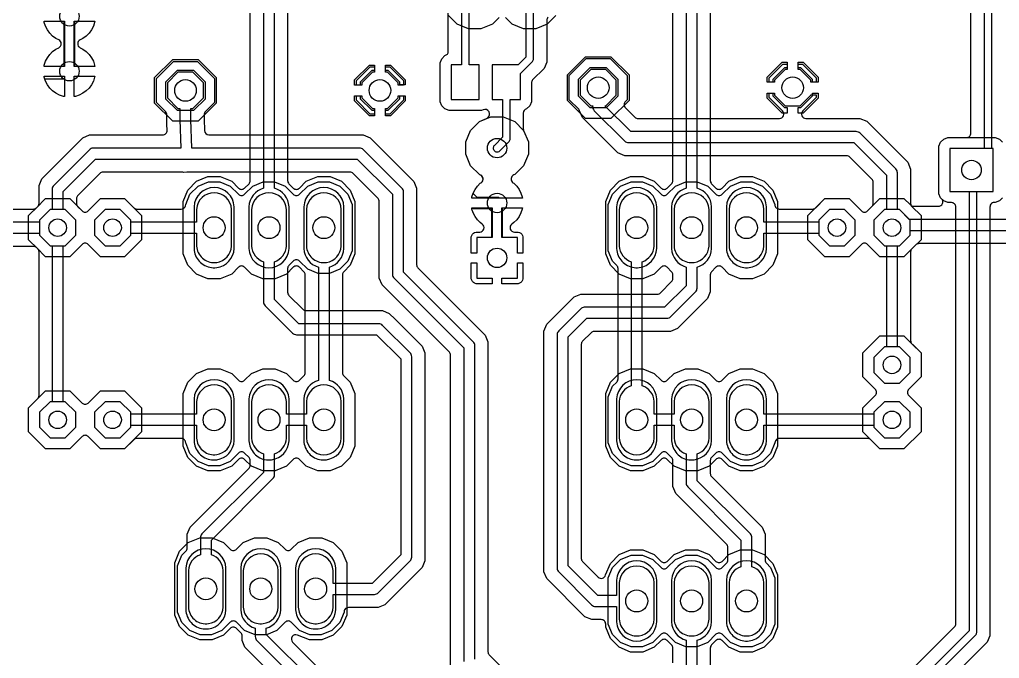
# Model space of a CAD drawing. Header units: millimetres. Extents: x 1 to 152, y 50 to 212.
# Drawn here: x 54.12 to 99.46, y 87.64 to 117.2 of the extents above; entities that cross this region are included whole.
import ezdxf

# ---------------------------------------------------------------- set-up
doc = ezdxf.new("R2010")
doc.units = ezdxf.units.MM

msp = doc.modelspace()

# ---------------------------------------------------------------- linework, layer by layer
at = {"layer": '16_copper'}
for points in [[(78.571, 117.304, 0.198912), (78.511, 117.16), (78.511, 115.225), (78.392, 114.936), (77.86, 114.404, 0.198912), (77.8, 114.26), (77.8, 113.399), (77.723, 113.212), (77.58, 113.069, 0.339749), (77.429, 112.871), (77.429, 112.144, 0.098493), (77.445, 112.066), (77.663, 111.54), (77.663, 110.964), (77.442, 110.432), (77.035, 110.025, 0.575508), (76.911, 109.691), (76.92, 109.68, 0.105065), (76.993, 109.623), (77.126, 109.49), (77.236, 109.338), (77.321, 109.17), (77.379, 108.992), (77.388, 108.937), (76.237, 108.937, 0.052938), (76.193, 108.937), (75.042, 108.937), (75.051, 108.992), (75.109, 109.17), (75.194, 109.338), (75.304, 109.49), (75.437, 109.623, 0.620023), (75.468, 109.992), (75.45, 110.001, 0.066668), (75.395, 110.025), (74.988, 110.432), (74.767, 110.964), (74.767, 111.54), (74.988, 112.072), (75.395, 112.479), (75.729, 112.618, 0.07946), (75.784, 112.651), (75.786, 112.654, 0.886512), (75.574, 113.025), (75.493, 112.992), (73.991, 112.992), (73.804, 113.069), (73.661, 113.212), (73.584, 113.399), (73.584, 115.201), (73.661, 115.388), (73.804, 115.531, 0.339753), (73.955, 115.729), (73.955, 117.807, 0.098493)], [(74.564, 117.8), (74.564, 115.1), (74.092, 115.1), (74.092, 113.5), (75.392, 113.5), (75.392, 115.1), (74.92, 115.1), (74.92, 117.554, 0.499991)], [(77.546, 117.53), (77.546, 115.456), (77.191, 115.1), (75.992, 115.1), (75.992, 113.5), (76.464, 113.5), (76.464, 111.753), (76.089, 111.378), (76.068, 111.352), (76.052, 111.323), (76.042, 111.291), (76.037, 111.258), (76.039, 111.225), (76.047, 111.193), (76.061, 111.163), (76.081, 111.135), (76.105, 111.112), (76.133, 111.094), (76.164, 111.082), (76.196, 111.075), (76.23, 111.075), (76.262, 111.081, 0.129669), (76.341, 111.126), (76.768, 111.553, 0.198912), (76.82, 111.679), (76.82, 113.5), (77.292, 113.5), (77.292, 114.699), (77.85, 115.256, 0.198912), (77.902, 115.382), (77.902, 117.53, 0.336925)], [(74.066, 87.331), (74.066, 101.666, 0.198912), (74.007, 101.81), (70.896, 104.921), (70.764, 105.238), (70.764, 108.778, 0.198912), (70.705, 108.922), (69.552, 110.075, 0.198912), (69.408, 110.134), (61.868, 110.134, 0.008706), (61.86, 110.134), (61.701, 110.129, 0.056253), (61.656, 110.134), (57.973, 110.134, 0.198912), (57.829, 110.075), (56.803, 109.049, 0.198912), (56.744, 108.905), (56.744, 108.693, 0.198912), (56.803, 108.55), (57.006, 108.346, 0.414214), (57.294, 108.346), (57.862, 108.915), (58.978, 108.915), (59.401, 108.492, 0.198912), (59.544, 108.433), (61.6, 108.433, 0.246975), (61.767, 108.521), (61.776, 108.535, 0.122621), (61.803, 108.639), (62.003, 109.122), (62.374, 109.493), (62.857, 109.693), (63.381, 109.693), (63.864, 109.493), (64.245, 109.112, 0.414214), (64.533, 109.112), (64.914, 109.493), (65.397, 109.693), (65.921, 109.693), (66.404, 109.493), (66.785, 109.112, 0.414214), (67.073, 109.112), (67.454, 109.493), (67.937, 109.693), (68.461, 109.693), (68.944, 109.493), (69.315, 109.122), (69.515, 108.639), (69.515, 106.499), (69.315, 106.016), (68.944, 105.645), (68.461, 105.445), (67.937, 105.445), (67.454, 105.645), (67.073, 106.026, 0.414214), (66.785, 106.026), (66.582, 105.823, 0.198912), (66.523, 105.679), (66.523, 104.582, 0.198912), (66.582, 104.438), (67.227, 103.793, 0.198912), (67.371, 103.734), (70.911, 103.734), (71.228, 103.602), (71.5, 103.331), (71.5, 103.331), (72.47, 102.361), (72.741, 102.089), (72.873, 101.772), (72.873, 92.157), (72.741, 91.84), (71.025, 90.124), (70.708, 89.992), (69.337, 89.992, 0.246975), (69.17, 89.904), (69.161, 89.89, 0.122621), (69.134, 89.786), (68.934, 89.302), (68.563, 88.932), (68.08, 88.732), (67.556, 88.732), (67.073, 88.932), (66.692, 89.313, 0.414214), (66.404, 89.313), (66.023, 88.932), (65.54, 88.732), (65.016, 88.732), (64.533, 88.932), (64.152, 89.313, 0.414214), (63.864, 89.313), (63.483, 88.932), (63, 88.732), (62.476, 88.732), (61.993, 88.932), (61.622, 89.302), (61.422, 89.786), (61.422, 91.926), (61.622, 92.409), (61.815, 92.602, 0.198912), (61.874, 92.745), (61.874, 93.39), (62.006, 93.707), (64.736, 96.437, 0.198912), (64.795, 96.581), (64.795, 96.789, 0.198912), (64.736, 96.933), (64.533, 97.136, 0.414214), (64.245, 97.136), (63.864, 96.755), (63.381, 96.555), (62.857, 96.555), (62.374, 96.755), (62.003, 97.126), (61.803, 97.609, 0.418503), (61.6, 97.815), (59.544, 97.815, 0.198912), (59.401, 97.756), (58.978, 97.333), (57.862, 97.333), (57.294, 97.902, 0.414214), (57.006, 97.902), (56.438, 97.333), (55.322, 97.333), (54.534, 98.121), (54.534, 99.237), (54.957, 99.66, 0.198912), (55.016, 99.803), (55.016, 106.445, 0.198912), (54.957, 106.588), (54.534, 107.011), (54.534, 108.127), (54.957, 108.55, 0.198912), (55.016, 108.693), (55.016, 109.519), (55.148, 109.836), (55.419, 110.108), (55.419, 110.108), (57.042, 111.73), (57.359, 111.862), (60.744, 111.862, 0.424451), (60.947, 112.072), (60.938, 112.354, 0.05534), (60.93, 112.4), (60.93, 112.558, 0.008706), (60.93, 112.565), (60.925, 112.725, 0.288958), (60.871, 112.938), (60.448, 113.361), (60.448, 114.477), (61.236, 115.265), (62.352, 115.265), (63.14, 114.477), (63.14, 113.361), (62.717, 112.938, 0.198912), (62.658, 112.795), (62.658, 112.596, 0.008706), (62.658, 112.588), (62.676, 112.058, 0.40405), (62.879, 111.862), (70.022, 111.862), (70.339, 111.73), (70.611, 111.459), (70.611, 111.459), (72.089, 109.981), (72.36, 109.709), (72.492, 109.392), (72.492, 105.852, 0.198912), (72.551, 105.708), (75.662, 102.597), (75.794, 102.28), (75.794, 87.945, 0.198912), (75.853, 87.801), (77.514, 86.14, 0.198912)], [(75.184, 87.608), (75.184, 102.108, 0.198912), (75.11, 102.288), (71.882, 105.515), (71.882, 109.22, 0.198912), (71.808, 109.4), (70.03, 111.178, 0.198912), (69.85, 111.252), (62.094, 111.252), (62.048, 112.581), (62.048, 113.081), (62.141, 113.081), (62.632, 113.572), (62.632, 114.266), (62.141, 114.757), (61.447, 114.757), (60.956, 114.266), (60.956, 113.572), (61.447, 113.081), (61.54, 113.081), (61.54, 112.577, 0.008703), (61.54, 112.568), (61.586, 111.252), (57.531, 111.252), (57.512, 111.25, 0.179039), (57.351, 111.178), (55.7, 109.527, 0.198912), (55.626, 109.347), (55.626, 108.407), (55.533, 108.407), (55.042, 107.916), (55.042, 107.222), (55.533, 106.731), (55.626, 106.731), (55.626, 99.517), (55.533, 99.517), (55.042, 99.026), (55.042, 98.332), (55.533, 97.841), (56.227, 97.841), (56.718, 98.332), (56.718, 99.026), (56.227, 99.517), (56.134, 99.517), (56.134, 106.731), (56.227, 106.731), (56.718, 107.222), (56.718, 107.916), (56.227, 108.407), (56.134, 108.407), (56.134, 109.242), (57.636, 110.744), (69.745, 110.744), (71.374, 109.115), (71.374, 105.41, 0.198912), (71.448, 105.23), (74.676, 102.003), (74.676, 87.503, 0.198912)], [(90.348, 82.063), (97.388, 89.103, 0.198912), (97.447, 89.247), (97.447, 108.525, 0.414214), (97.244, 108.728), (97.07, 108.728), (96.883, 108.805), (96.74, 108.948), (96.663, 109.135), (96.663, 111.337), (96.74, 111.524), (96.883, 111.667), (97.07, 111.744), (99.272, 111.744), (99.459, 111.667), (99.602, 111.524)], [(99.602, 108.948), (99.459, 108.805), (99.272, 108.728, 0.482401), (99.022, 108.525), (99.022, 88.68), (98.902, 88.39), (91.061, 80.549)]]:
    msp.add_lwpolyline(points, format="xyb", dxfattribs=at)
for points in [[(55.251, 115.033), (55.259, 115.088), (55.317, 115.266), (55.403, 115.434), (55.513, 115.586), (55.646, 115.719), (55.798, 115.829), (55.931, 115.897, 0.612809), (55.931, 116.259), (55.798, 116.327), (55.646, 116.437), (55.513, 116.57), (55.403, 116.722), (55.317, 116.89), (55.259, 117.068), (55.251, 117.123), (56.17, 117.123), (56.17, 115.033)], [(56.678, 115.033), (56.678, 117.123), (57.597, 117.123), (57.588, 117.068), (57.53, 116.89), (57.445, 116.722), (57.334, 116.57), (57.202, 116.437), (57.049, 116.327), (56.916, 116.259, 0.612809), (56.916, 115.897), (57.049, 115.829), (57.202, 115.719), (57.334, 115.586), (57.445, 115.434), (57.53, 115.266), (57.588, 115.088), (57.597, 115.033)], [(82.415, 88.173), (81.932, 88.373), (81.561, 88.744), (81.361, 89.227), (81.361, 91.367), (81.561, 91.85), (81.932, 92.221), (82.415, 92.421), (82.939, 92.421), (83.422, 92.221), (83.803, 91.84, 0.414214), (84.091, 91.84), (84.472, 92.221), (84.955, 92.421), (85.479, 92.421), (85.962, 92.221), (86.343, 91.84, 0.414214), (86.631, 91.84), (86.834, 92.043, 0.198912), (86.893, 92.187), (86.893, 92.776, 0.198912), (86.834, 92.92), (84.485, 95.269), (84.353, 95.586), (84.353, 96.789, 0.198912), (84.294, 96.933), (84.091, 97.136, 0.414214), (83.803, 97.136), (83.422, 96.755), (82.939, 96.555), (82.415, 96.555), (81.932, 96.755), (81.561, 97.126), (81.361, 97.609), (81.361, 99.749), (81.561, 100.232), (81.754, 100.425, 0.198912), (81.813, 100.569), (81.813, 105.679, 0.198912), (81.754, 105.823), (81.561, 106.016), (81.361, 106.499), (81.361, 108.639), (81.561, 109.122), (81.932, 109.493), (82.415, 109.693), (82.939, 109.693), (83.422, 109.493), (83.803, 109.112, 0.414214), (84.091, 109.112), (84.472, 109.493), (84.955, 109.693), (85.479, 109.693), (85.962, 109.493), (86.343, 109.112, 0.414214), (86.631, 109.112), (87.012, 109.493), (87.495, 109.693), (88.019, 109.693), (88.502, 109.493), (88.873, 109.122), (89.073, 108.639, 0.418503), (89.276, 108.433), (90.824, 108.433, 0.198912), (90.967, 108.492), (91.39, 108.915), (92.506, 108.915), (93.074, 108.346, 0.414214), (93.362, 108.346), (93.565, 108.55, 0.198912), (93.624, 108.693), (93.624, 109.667, 0.198912), (93.565, 109.811), (92.539, 110.837, 0.198912), (92.395, 110.896), (82.124, 110.896), (81.807, 111.028), (80.163, 112.672), (80.035, 112.98, 0.098493), (79.991, 113.046), (79.549, 113.488), (79.549, 114.604), (80.337, 115.392), (81.452, 115.392), (82.241, 114.604), (82.241, 113.488), (82.159, 113.406, 0.414217), (82.159, 113.119), (82.594, 112.683, 0.198912), (82.738, 112.624), (89.282, 112.624, 0.668179), (89.426, 112.97), (88.803, 113.594), (88.803, 113.796), (89.057, 113.796), (89.057, 113.699), (89.548, 113.208), (90.242, 113.208), (90.733, 113.699), (90.733, 113.716), (90.987, 113.716), (90.987, 113.594), (90.364, 112.97, 0.668179), (90.508, 112.624), (93.009, 112.624), (93.326, 112.492), (95.22, 110.598), (95.352, 110.281), (95.352, 108.693, 0.198912), (95.411, 108.55), (95.834, 108.127), (95.834, 107.011), (95.411, 106.588, 0.198912), (95.352, 106.445), (95.352, 102.343, 0.198912), (95.411, 102.2), (95.834, 101.777), (95.834, 100.661), (95.265, 100.093, 0.414214), (95.265, 99.805), (95.834, 99.237), (95.834, 98.121), (95.046, 97.333), (93.93, 97.333), (93.507, 97.756, 0.198912), (93.364, 97.815), (89.276, 97.815, 0.246975), (89.109, 97.727), (89.1, 97.713, 0.122621), (89.073, 97.609), (88.873, 97.126), (88.502, 96.755), (88.019, 96.555), (87.495, 96.555), (87.012, 96.755), (86.631, 97.136, 0.414214), (86.343, 97.136), (86.14, 96.933, 0.198912), (86.081, 96.789), (86.081, 96.2, 0.198912), (86.14, 96.056), (88.489, 93.707), (88.621, 93.39), (88.621, 92.187, 0.198912), (88.68, 92.043), (88.873, 91.85), (89.073, 91.367), (89.073, 89.227), (88.873, 88.744), (88.502, 88.373), (88.019, 88.173), (87.495, 88.173), (87.012, 88.373), (86.631, 88.754, 0.414214), (86.343, 88.754), (85.962, 88.373), (85.479, 88.173), (84.955, 88.173), (84.472, 88.373), (84.091, 88.754, 0.414214), (83.803, 88.754), (83.422, 88.373), (82.939, 88.173)], [(95.326, 100.872), (95.326, 101.566), (94.835, 102.057), (94.742, 102.057), (94.742, 106.731), (94.835, 106.731), (95.326, 107.222), (95.326, 107.916), (94.835, 108.407), (94.742, 108.407), (94.742, 110.109, 0.198912), (94.668, 110.289), (93.017, 111.94, 0.198912), (92.837, 112.014), (82.401, 112.014), (81.207, 113.208), (81.242, 113.208), (81.733, 113.699), (81.733, 114.393), (81.242, 114.884), (80.548, 114.884), (80.057, 114.393), (80.057, 113.699), (80.548, 113.208), (80.641, 113.208, 0.246531), (80.715, 112.982), (82.116, 111.58, 0.198912), (82.296, 111.506), (92.732, 111.506), (94.234, 110.004), (94.234, 108.407), (94.141, 108.407), (93.65, 107.916), (93.65, 107.222), (94.141, 106.731), (94.234, 106.731), (94.234, 102.057), (94.141, 102.057), (93.65, 101.566), (93.65, 100.872), (94.141, 100.381), (94.835, 100.381)], [(80.912, 81.039), (90.615, 81.039, 0.198912), (90.74, 81.091), (98.36, 88.711, 0.198912), (98.412, 88.837), (98.412, 109.236), (99.171, 109.236), (99.171, 111.236), (97.171, 111.236), (97.171, 109.236), (98.057, 109.236), (98.057, 88.91), (90.541, 81.394), (80.912, 81.394), (80.912, 82.017), (79.612, 82.017), (79.612, 80.416), (80.912, 80.416)], [(63.238, 105.961, 0.357806), (63.927, 106.721), (63.927, 108.417, 0.95208), (62.311, 108.417), (62.311, 107.823), (59.258, 107.823), (59.258, 107.916), (58.767, 108.407), (58.073, 108.407), (57.582, 107.916), (57.582, 107.222), (58.073, 106.731), (58.767, 106.731), (59.258, 107.222), (59.258, 107.315), (62.311, 107.315), (62.311, 106.721), (62.319, 106.642), (62.334, 106.564), (62.357, 106.488), (62.388, 106.415), (62.425, 106.345), (62.469, 106.279), (62.52, 106.218), (62.576, 106.162), (62.637, 106.111), (62.703, 106.067), (62.773, 106.03), (62.846, 105.999), (62.922, 105.976), (63, 105.961), (63.079, 105.953), (63.159, 105.953)], [(67.937, 89.248, 0.357806), (68.626, 90.008), (68.626, 90.602), (70.536, 90.602, 0.198912), (70.715, 90.676), (72.189, 92.149, 0.198912), (72.263, 92.329), (72.263, 101.6, 0.198912), (72.189, 101.78), (70.919, 103.05, 0.198912), (70.739, 103.124), (67.034, 103.124), (65.913, 104.245), (65.913, 105.994, 0.309894), (66.467, 106.721), (66.467, 108.417, 0.95208), (64.851, 108.417), (64.851, 106.721, 0.309894), (65.405, 105.994), (65.405, 104.14, 0.198912), (65.479, 103.96), (66.749, 102.69, 0.198912), (66.929, 102.616), (70.634, 102.616), (71.755, 101.495), (71.755, 92.434), (70.431, 91.11), (68.626, 91.11), (68.626, 91.703, 0.95208), (67.01, 91.703), (67.01, 90.008), (67.018, 89.929), (67.033, 89.851), (67.056, 89.775), (67.087, 89.702), (67.124, 89.632), (67.168, 89.566), (67.219, 89.505), (67.275, 89.448), (67.336, 89.398), (67.402, 89.354), (67.472, 89.316), (67.545, 89.286), (67.621, 89.263), (67.699, 89.248), (67.778, 89.24), (67.858, 89.24)], [(68.318, 105.961, 0.357806), (69.007, 106.721), (69.007, 108.417, 0.95208), (67.391, 108.417), (67.391, 106.721), (67.399, 106.642), (67.414, 106.564), (67.437, 106.488), (67.468, 106.415), (67.505, 106.345), (67.549, 106.279), (67.6, 106.218), (67.656, 106.162), (67.717, 106.111), (67.783, 106.067), (67.853, 106.03), (67.926, 105.999), (68.002, 105.976), (68.08, 105.961), (68.159, 105.953), (68.239, 105.953)], [(87.876, 88.689, 0.357806), (88.565, 89.449), (88.565, 91.145, 0.309894), (88.011, 91.872), (88.011, 93.218, 0.198912), (87.937, 93.398), (85.471, 95.863), (85.471, 97.104, 0.309894), (86.025, 97.831), (86.025, 99.527, 0.95208), (84.409, 99.527), (84.409, 98.933), (83.485, 98.933), (83.485, 99.527, 0.309894), (82.931, 100.254), (82.931, 105.994, 0.309894), (83.485, 106.721), (83.485, 108.417, 0.95208), (81.869, 108.417), (81.869, 106.721, 0.309894), (82.423, 105.994), (82.423, 100.254, 0.309894), (81.869, 99.527), (81.869, 97.831, 0.95208), (83.485, 97.831), (83.485, 98.425), (84.409, 98.425), (84.409, 97.831, 0.309894), (84.963, 97.104), (84.963, 95.758, 0.198912), (85.037, 95.578), (87.503, 93.113), (87.503, 91.872, 0.309894), (86.949, 91.145), (86.949, 89.449), (86.957, 89.37), (86.972, 89.292), (86.995, 89.216), (87.026, 89.143), (87.063, 89.073), (87.107, 89.007), (87.158, 88.946), (87.214, 88.89), (87.275, 88.839), (87.341, 88.795), (87.411, 88.758), (87.484, 88.727), (87.56, 88.704), (87.638, 88.689), (87.717, 88.681), (87.797, 88.681)], [(85.336, 105.961, 0.357806), (86.025, 106.721), (86.025, 108.417, 0.95208), (84.409, 108.417), (84.409, 106.721), (84.417, 106.642), (84.432, 106.564), (84.455, 106.488), (84.486, 106.415), (84.523, 106.345), (84.567, 106.279), (84.618, 106.218), (84.674, 106.162), (84.735, 106.111), (84.801, 106.067), (84.871, 106.03), (84.944, 105.999), (85.02, 105.976), (85.098, 105.961), (85.177, 105.953), (85.257, 105.953)], [(87.876, 105.961, 0.357806), (88.565, 106.721), (88.565, 107.315), (91.11, 107.315), (91.11, 107.222), (91.601, 106.731), (92.295, 106.731), (92.786, 107.222), (92.786, 107.916), (92.295, 108.407), (91.601, 108.407), (91.11, 107.916), (91.11, 107.823), (88.565, 107.823), (88.565, 108.417, 0.95208), (86.949, 108.417), (86.949, 106.721), (86.957, 106.642), (86.972, 106.564), (86.995, 106.488), (87.026, 106.415), (87.063, 106.345), (87.107, 106.279), (87.158, 106.218), (87.214, 106.162), (87.275, 106.111), (87.341, 106.067), (87.411, 106.03), (87.484, 105.999), (87.56, 105.976), (87.638, 105.961), (87.717, 105.953), (87.797, 105.953)], [(75.021, 106.397), (75.021, 107.145), (75.039, 107.21), (75.072, 107.268), (75.119, 107.315), (75.177, 107.348), (75.242, 107.366), (75.411, 107.366, 0.72655), (75.531, 107.733), (75.437, 107.801), (75.304, 107.934), (75.194, 108.086), (75.109, 108.254), (75.051, 108.432), (75.042, 108.487), (75.99, 108.487), (75.99, 107.112), (75.275, 107.112), (75.275, 106.397)], [(77.155, 106.397), (77.155, 107.112), (76.44, 107.112), (76.44, 108.487), (77.388, 108.487), (77.379, 108.432), (77.321, 108.254), (77.236, 108.086), (77.126, 107.934), (76.993, 107.801), (76.899, 107.733, 0.72655), (77.019, 107.366), (77.188, 107.366), (77.253, 107.348), (77.311, 107.315), (77.358, 107.268), (77.391, 107.21), (77.409, 107.145), (77.409, 106.397)], [(63.238, 97.071, 0.357806), (63.927, 97.831), (63.927, 99.527, 0.95208), (62.311, 99.527), (62.311, 98.933), (59.258, 98.933), (59.258, 99.026), (58.767, 99.517), (58.073, 99.517), (57.582, 99.026), (57.582, 98.332), (58.073, 97.841), (58.767, 97.841), (59.258, 98.332), (59.258, 98.425), (62.311, 98.425), (62.311, 97.831), (62.319, 97.752), (62.334, 97.674), (62.357, 97.598), (62.388, 97.525), (62.425, 97.455), (62.469, 97.389), (62.52, 97.328), (62.576, 97.272), (62.637, 97.221), (62.703, 97.177), (62.773, 97.14), (62.846, 97.109), (62.922, 97.086), (63, 97.071), (63.079, 97.063), (63.159, 97.063)], [(62.857, 89.248, 0.357806), (63.546, 90.008), (63.546, 91.703, 0.309894), (62.992, 92.431), (62.992, 93.113), (65.839, 95.959, 0.198912), (65.913, 96.139), (65.913, 97.104, 0.309894), (66.467, 97.831), (66.467, 98.425), (67.391, 98.425), (67.391, 97.831, 0.95208), (69.007, 97.831), (69.007, 99.527, 0.95208), (67.391, 99.527), (67.391, 98.933), (66.467, 98.933), (66.467, 99.527, 0.95208), (64.851, 99.527), (64.851, 97.831, 0.309894), (65.405, 97.104), (65.405, 96.244), (62.558, 93.398, 0.198912), (62.484, 93.218), (62.484, 92.431, 0.309894), (61.93, 91.703), (61.93, 90.008), (61.938, 89.929), (61.953, 89.851), (61.976, 89.775), (62.007, 89.702), (62.044, 89.632), (62.088, 89.566), (62.139, 89.505), (62.195, 89.448), (62.256, 89.398), (62.322, 89.354), (62.392, 89.316), (62.465, 89.286), (62.541, 89.263), (62.619, 89.248), (62.698, 89.24), (62.778, 89.24)], [(87.876, 97.071, 0.357806), (88.565, 97.831), (88.565, 98.425), (93.65, 98.425), (93.65, 98.332), (94.141, 97.841), (94.835, 97.841), (95.326, 98.332), (95.326, 99.026), (94.835, 99.517), (94.141, 99.517), (93.65, 99.026), (93.65, 98.933), (88.565, 98.933), (88.565, 99.527, 0.95208), (86.949, 99.527), (86.949, 97.831), (86.957, 97.752), (86.972, 97.674), (86.995, 97.598), (87.026, 97.525), (87.063, 97.455), (87.107, 97.389), (87.158, 97.328), (87.214, 97.272), (87.275, 97.221), (87.341, 97.177), (87.411, 97.14), (87.484, 97.109), (87.56, 97.086), (87.638, 97.071), (87.717, 97.063), (87.797, 97.063)], [(65.397, 89.248, 0.357806), (66.086, 90.008), (66.086, 91.703, 0.95208), (64.47, 91.703), (64.47, 90.008), (64.478, 89.929), (64.493, 89.851), (64.516, 89.775), (64.547, 89.702), (64.584, 89.632), (64.628, 89.566), (64.679, 89.505), (64.735, 89.448), (64.796, 89.398), (64.862, 89.354), (64.932, 89.316), (65.005, 89.286), (65.081, 89.263), (65.159, 89.248), (65.238, 89.24), (65.318, 89.24)], [(82.796, 88.689, 0.357806), (83.485, 89.449), (83.485, 91.145, 0.95208), (81.869, 91.145), (81.869, 89.449), (81.877, 89.37), (81.892, 89.292), (81.915, 89.216), (81.946, 89.143), (81.983, 89.073), (82.027, 89.007), (82.078, 88.946), (82.134, 88.89), (82.195, 88.839), (82.261, 88.795), (82.331, 88.758), (82.404, 88.727), (82.48, 88.704), (82.558, 88.689), (82.637, 88.681), (82.717, 88.681)], [(85.336, 88.689, 0.357806), (86.025, 89.449), (86.025, 91.145, 0.95208), (84.409, 91.145), (84.409, 89.449), (84.417, 89.37), (84.432, 89.292), (84.455, 89.216), (84.486, 89.143), (84.523, 89.073), (84.567, 89.007), (84.618, 88.946), (84.674, 88.89), (84.735, 88.839), (84.801, 88.795), (84.871, 88.758), (84.944, 88.727), (85.02, 88.704), (85.098, 88.689), (85.177, 88.681), (85.257, 88.681)]]:
    msp.add_lwpolyline(points, format="xyb", close=True, dxfattribs=at)
for points in [[(69.702, 114.169), (69.702, 114.371), (70.342, 115.011), (70.544, 115.011), (70.544, 114.757), (70.447, 114.757), (69.956, 114.266), (69.956, 114.169)], [(71.632, 114.169), (71.632, 114.266), (71.141, 114.757), (71.044, 114.757), (71.044, 115.011), (71.246, 115.011), (71.886, 114.371), (71.886, 114.169)], [(88.803, 114.296), (88.803, 114.498), (89.442, 115.138), (89.645, 115.138), (89.645, 114.884), (89.548, 114.884), (89.057, 114.393), (89.057, 114.296)], [(90.733, 114.296), (90.733, 114.393), (90.242, 114.884), (90.145, 114.884), (90.145, 115.138), (90.347, 115.138), (90.987, 114.498), (90.987, 114.296)], [(56.144, 113.644), (55.966, 113.702), (55.798, 113.787), (55.646, 113.897), (55.513, 114.03), (55.403, 114.182), (55.317, 114.35), (55.284, 114.452), (56.199, 114.452), (56.199, 113.635)], [(56.649, 114.583), (57.597, 114.583), (57.588, 114.528), (57.53, 114.35), (57.445, 114.182), (57.334, 114.03), (57.202, 113.897), (57.049, 113.787), (56.882, 113.702), (56.703, 113.644), (56.649, 113.635)], [(70.342, 112.827), (69.702, 113.467), (69.702, 113.669), (69.956, 113.669), (69.956, 113.572), (70.447, 113.081), (70.544, 113.081), (70.544, 112.827)], [(71.044, 113.081), (71.141, 113.081), (71.632, 113.572), (71.632, 113.669), (71.886, 113.669), (71.886, 113.467), (71.246, 112.827), (71.044, 112.827)], [(75.242, 104.978), (75.177, 104.996), (75.119, 105.029), (75.072, 105.076), (75.039, 105.134), (75.021, 105.199), (75.021, 105.947), (75.275, 105.947), (75.275, 105.232), (75.99, 105.232), (75.99, 104.978)], [(76.44, 105.232), (77.155, 105.232), (77.155, 105.947), (77.409, 105.947), (77.409, 105.199), (77.391, 105.134), (77.358, 105.076), (77.311, 105.029), (77.253, 104.996), (77.188, 104.978), (76.44, 104.978)]]:
    msp.add_lwpolyline(points, close=True, dxfattribs=at)
at = {"layer": '1_copper'}
for points in [[(99.171, 111.236), (99.111, 111.236), (99.111, 125.529), (100.15, 126.568), (102.633, 126.568, 0.338315), (103.4, 125.92), (105.134, 125.92, 0.952081), (105.134, 127.572), (103.4, 127.572, 0.338315), (102.633, 126.924), (100.076, 126.924, 0.198912), (99.95, 126.872), (98.807, 125.729, 0.198912), (98.755, 125.603), (98.755, 111.236), (97.171, 111.236), (97.171, 109.236), (99.171, 109.236)], [(55.251, 115.033), (55.259, 115.088), (55.317, 115.266), (55.403, 115.434), (55.513, 115.586), (55.646, 115.719), (55.798, 115.829), (55.931, 115.897, 0.612811), (55.931, 116.259), (55.798, 116.327), (55.646, 116.437), (55.513, 116.57), (55.403, 116.722), (55.317, 116.89), (55.259, 117.068), (55.251, 117.123), (56.199, 117.123), (56.199, 115.033)], [(56.649, 115.033), (56.649, 117.123), (57.597, 117.123), (57.588, 117.068), (57.53, 116.89), (57.445, 116.722), (57.334, 116.57), (57.202, 116.437), (57.049, 116.327), (56.916, 116.259, 0.612811), (56.916, 115.897), (57.049, 115.829), (57.202, 115.719), (57.334, 115.586), (57.445, 115.434), (57.53, 115.266), (57.588, 115.088), (57.597, 115.033)], [(107.042, 112.52, 0.179039), (106.881, 112.448), (102.384, 107.95), (95.292, 107.95), (94.835, 108.407), (94.141, 108.407), (93.65, 107.916), (93.65, 107.222), (94.141, 106.731), (94.835, 106.731), (95.326, 107.222), (95.326, 107.442), (102.489, 107.442, 0.198912), (102.669, 107.516), (107.166, 112.014), (117.334, 112.014), (117.334, 111.268), (119.334, 111.268), (119.334, 113.268), (117.334, 113.268), (117.334, 112.522), (107.061, 112.522)], [(76.331, 108.938, 0.11889), (76.215, 108.966), (75.289, 108.966), (75.103, 109.152), (75.109, 109.17), (75.194, 109.338), (75.304, 109.49), (75.437, 109.623, 0.108566), (75.512, 109.682), (75.521, 109.694, 0.447376), (75.468, 109.992), (75.45, 110.001, 0.066706), (75.395, 110.025), (74.988, 110.432), (74.767, 110.964), (74.767, 111.54), (74.988, 112.072), (75.395, 112.479), (75.927, 112.7), (76.503, 112.7), (77.035, 112.479), (77.442, 112.072), (77.663, 111.54), (77.663, 110.964), (77.442, 110.432), (77.035, 110.025, 0.575649), (76.911, 109.691), (76.92, 109.68, 0.105068), (76.993, 109.623), (77.126, 109.49), (77.236, 109.338), (77.321, 109.17), (77.379, 108.992), (77.388, 108.937), (76.333, 108.937), (76.331, 108.938)], [(63.24, 105.72, 0.36397), (64.047, 106.6), (64.047, 108.538, 0.95729), (62.191, 108.538), (62.191, 106.6), (62.198, 106.52), (62.212, 106.44), (62.233, 106.362), (62.261, 106.286), (62.295, 106.212), (62.336, 106.142), (62.382, 106.076), (62.434, 106.013), (62.491, 105.956), (62.554, 105.904), (62.62, 105.858), (62.69, 105.817), (62.764, 105.783), (62.84, 105.755), (62.918, 105.734), (62.998, 105.72), (63.078, 105.713), (63.16, 105.713)], [(68.32, 96.83, 0.36397), (69.127, 97.71), (69.127, 99.648, 0.323073), (68.453, 100.5), (68.453, 105.748, 0.323073), (69.127, 106.6), (69.127, 108.538, 0.95729), (67.271, 108.538), (67.271, 106.6, 0.323073), (67.945, 105.748), (67.945, 100.5, 0.323073), (67.271, 99.648), (67.271, 97.71), (67.278, 97.63), (67.292, 97.55), (67.313, 97.472), (67.341, 97.396), (67.375, 97.322), (67.416, 97.252), (67.462, 97.186), (67.514, 97.123), (67.571, 97.066), (67.634, 97.014), (67.7, 96.968), (67.77, 96.927), (67.844, 96.893), (67.92, 96.865), (67.998, 96.844), (68.078, 96.83), (68.158, 96.823), (68.24, 96.823)], [(82.798, 105.72, 0.36397), (83.605, 106.6), (83.605, 108.538, 0.95729), (81.749, 108.538), (81.749, 106.6), (81.756, 106.52), (81.77, 106.44), (81.791, 106.362), (81.819, 106.286), (81.853, 106.212), (81.894, 106.142), (81.94, 106.076), (81.992, 106.013), (82.049, 105.956), (82.112, 105.904), (82.178, 105.858), (82.248, 105.817), (82.322, 105.783), (82.398, 105.755), (82.476, 105.734), (82.556, 105.72), (82.636, 105.713), (82.718, 105.713)], [(87.878, 105.72, 0.36397), (88.685, 106.6), (88.685, 108.538, 0.95729), (86.829, 108.538), (86.829, 106.6), (86.836, 106.52), (86.85, 106.44), (86.871, 106.362), (86.899, 106.286), (86.933, 106.212), (86.974, 106.142), (87.02, 106.076), (87.072, 106.013), (87.129, 105.956), (87.192, 105.904), (87.258, 105.858), (87.328, 105.817), (87.402, 105.783), (87.478, 105.755), (87.556, 105.734), (87.636, 105.72), (87.716, 105.713), (87.798, 105.713)], [(75.021, 106.397), (75.021, 107.145), (75.039, 107.21), (75.072, 107.268), (75.119, 107.315), (75.177, 107.348), (75.242, 107.366), (75.411, 107.366, 0.726545), (75.531, 107.733), (75.437, 107.801), (75.304, 107.934), (75.194, 108.086), (75.109, 108.254), (75.051, 108.432), (75.042, 108.487, 0.141714), (75.184, 108.458), (75.961, 108.458), (75.961, 107.112), (75.275, 107.112), (75.275, 106.397)], [(77.155, 106.397), (77.155, 107.112), (76.469, 107.112), (76.469, 108.487), (77.388, 108.487), (77.379, 108.432), (77.321, 108.254), (77.236, 108.086), (77.126, 107.934), (76.993, 107.801), (76.899, 107.733, 0.72655), (77.019, 107.366), (77.188, 107.366), (77.253, 107.348), (77.311, 107.315), (77.358, 107.268), (77.391, 107.21), (77.409, 107.145), (77.409, 106.397)], [(93.93, 97.333), (93.142, 98.121), (93.142, 99.237), (93.711, 99.805, 0.414214), (93.711, 100.093), (93.142, 100.661), (93.142, 101.777), (93.93, 102.565), (95.046, 102.565), (95.834, 101.777), (95.834, 100.661), (95.265, 100.093, 0.414214), (95.265, 99.805), (95.834, 99.237), (95.834, 98.121), (95.046, 97.333)], [(82.391, 96.315), (81.864, 96.534), (81.46, 96.938), (81.241, 97.465), (81.241, 99.893), (81.46, 100.42), (81.864, 100.824), (82.391, 101.043), (82.963, 101.043), (83.49, 100.824), (83.803, 100.511, 0.414214), (84.091, 100.511), (84.404, 100.824), (84.931, 101.043), (85.503, 101.043), (86.03, 100.824), (86.343, 100.511, 0.414214), (86.631, 100.511), (86.944, 100.824), (87.471, 101.043), (88.043, 101.043), (88.57, 100.824), (88.974, 100.42), (89.193, 99.893), (89.193, 97.465), (88.974, 96.938), (88.57, 96.534), (88.043, 96.315), (87.471, 96.315), (86.944, 96.534), (86.631, 96.847, 0.414214), (86.343, 96.847), (86.03, 96.534), (85.503, 96.315), (84.931, 96.315), (84.404, 96.534), (84.091, 96.847, 0.414214), (83.803, 96.847), (83.49, 96.534), (82.963, 96.315)], [(63.24, 96.83, 0.36397), (64.047, 97.71), (64.047, 99.648, 0.95729), (62.191, 99.648), (62.191, 97.71), (62.198, 97.63), (62.212, 97.55), (62.233, 97.472), (62.261, 97.396), (62.295, 97.322), (62.336, 97.252), (62.382, 97.186), (62.434, 97.123), (62.491, 97.066), (62.554, 97.014), (62.62, 96.968), (62.69, 96.927), (62.764, 96.893), (62.84, 96.865), (62.918, 96.844), (62.998, 96.83), (63.078, 96.823), (63.16, 96.823)], [(65.78, 96.83, 0.36397), (66.587, 97.71), (66.587, 99.648, 0.95729), (64.731, 99.648), (64.731, 97.71), (64.738, 97.63), (64.752, 97.55), (64.773, 97.472), (64.801, 97.396), (64.835, 97.322), (64.876, 97.252), (64.922, 97.186), (64.974, 97.123), (65.031, 97.066), (65.094, 97.014), (65.16, 96.968), (65.23, 96.927), (65.304, 96.893), (65.38, 96.865), (65.458, 96.844), (65.538, 96.83), (65.618, 96.823), (65.7, 96.823)], [(82.798, 96.83, 0.36397), (83.605, 97.71), (83.605, 99.648, 0.95729), (81.749, 99.648), (81.749, 97.71), (81.756, 97.63), (81.77, 97.55), (81.791, 97.472), (81.819, 97.396), (81.853, 97.322), (81.894, 97.252), (81.94, 97.186), (81.992, 97.123), (82.049, 97.066), (82.112, 97.014), (82.178, 96.968), (82.248, 96.927), (82.322, 96.893), (82.398, 96.865), (82.476, 96.844), (82.556, 96.83), (82.636, 96.823), (82.718, 96.823)], [(85.338, 96.83, 0.36397), (86.145, 97.71), (86.145, 99.648, 0.95729), (84.289, 99.648), (84.289, 97.71), (84.296, 97.63), (84.31, 97.55), (84.331, 97.472), (84.359, 97.396), (84.393, 97.322), (84.434, 97.252), (84.48, 97.186), (84.532, 97.123), (84.589, 97.066), (84.652, 97.014), (84.718, 96.968), (84.788, 96.927), (84.862, 96.893), (84.938, 96.865), (85.016, 96.844), (85.096, 96.83), (85.176, 96.823), (85.258, 96.823)], [(87.878, 96.83, 0.36397), (88.685, 97.71), (88.685, 99.648, 0.95729), (86.829, 99.648), (86.829, 97.71), (86.836, 97.63), (86.85, 97.55), (86.871, 97.472), (86.899, 97.396), (86.933, 97.322), (86.974, 97.252), (87.02, 97.186), (87.072, 97.123), (87.129, 97.066), (87.192, 97.014), (87.258, 96.968), (87.328, 96.927), (87.402, 96.893), (87.478, 96.865), (87.556, 96.844), (87.636, 96.83), (87.716, 96.823), (87.798, 96.823)], [(55.322, 97.333), (54.534, 98.121), (54.534, 99.237), (55.322, 100.025), (56.438, 100.025), (57.006, 99.456, 0.414214), (57.294, 99.456), (57.862, 100.025), (58.978, 100.025), (59.766, 99.237), (59.766, 98.121), (58.978, 97.333), (57.862, 97.333), (57.294, 97.902, 0.414214), (57.006, 97.902), (56.438, 97.333)], [(62.859, 89.007, 0.36397), (63.666, 89.887), (63.666, 91.824, 0.95729), (61.81, 91.824), (61.81, 89.887), (61.817, 89.807), (61.831, 89.727), (61.852, 89.648), (61.88, 89.572), (61.914, 89.499), (61.955, 89.429), (62.001, 89.362), (62.053, 89.3), (62.11, 89.243), (62.173, 89.191), (62.239, 89.144), (62.309, 89.104), (62.383, 89.07), (62.459, 89.042), (62.537, 89.021), (62.617, 89.007), (62.697, 89), (62.779, 89)], [(67.939, 89.007, 0.36397), (68.746, 89.887), (68.746, 91.824, 0.95729), (66.89, 91.824), (66.89, 89.887), (66.897, 89.807), (66.911, 89.727), (66.932, 89.648), (66.96, 89.572), (66.994, 89.499), (67.035, 89.429), (67.081, 89.362), (67.133, 89.3), (67.19, 89.243), (67.253, 89.191), (67.319, 89.144), (67.389, 89.104), (67.463, 89.07), (67.539, 89.042), (67.617, 89.021), (67.697, 89.007), (67.777, 89), (67.859, 89)], [(87.878, 88.448, 0.36397), (88.685, 89.328), (88.685, 91.266, 0.95729), (86.829, 91.266), (86.829, 89.328), (86.836, 89.248), (86.85, 89.168), (86.871, 89.09), (86.899, 89.014), (86.933, 88.94), (86.974, 88.87), (87.02, 88.804), (87.072, 88.741), (87.129, 88.684), (87.192, 88.632), (87.258, 88.586), (87.328, 88.545), (87.402, 88.511), (87.478, 88.483), (87.556, 88.462), (87.636, 88.448), (87.716, 88.441), (87.798, 88.441)]]:
    msp.add_lwpolyline(points, format="xyb", close=True, dxfattribs=at)
for points in [[(102.661, 106.832), (95.739, 106.832, 0.198912), (95.596, 106.773), (95.046, 106.223), (93.93, 106.223), (93.362, 106.792, 0.414214), (93.074, 106.792), (92.506, 106.223), (91.39, 106.223), (90.602, 107.011), (90.602, 108.127), (91.39, 108.915), (92.506, 108.915), (93.074, 108.346, 0.414214), (93.362, 108.346), (93.93, 108.915), (95.046, 108.915), (95.342, 108.619, 0.198912), (95.485, 108.56), (96.638, 108.56, 0.653387), (96.788, 108.9), (96.782, 108.906), (96.74, 108.948), (96.663, 109.135), (96.663, 111.337), (96.74, 111.524), (96.883, 111.667), (97.07, 111.744), (97.942, 111.744, 0.414214), (98.146, 111.947), (98.146, 125.76)], [(65.405, 117.94), (65.405, 109.39, 0.323073), (64.731, 108.538), (64.731, 106.6, 0.95729), (66.587, 106.6), (66.587, 108.538, 0.323073), (65.913, 109.39), (65.913, 117.94, 0.323073)], [(84.963, 117.94), (84.963, 109.39, 0.323073), (84.289, 108.538), (84.289, 106.6, 0.323073), (84.963, 105.748), (84.963, 104.88), (83.969, 103.886), (80.264, 103.886), (80.245, 103.884, 0.179039), (80.084, 103.812), (79.068, 102.796, 0.198912), (78.994, 102.616), (78.994, 91.821, 0.198912), (79.068, 91.641), (80.592, 90.117, 0.198912), (80.772, 90.043), (81.749, 90.043), (81.749, 89.328, 0.95729), (83.605, 89.328), (83.605, 91.266, 0.95729), (81.749, 91.266), (81.749, 90.551), (80.877, 90.551), (79.502, 91.926), (79.502, 102.511), (80.369, 103.378), (84.074, 103.378, 0.198912), (84.254, 103.452), (85.397, 104.595, 0.198912), (85.471, 104.775), (85.471, 105.748, 0.323073), (86.145, 106.6), (86.145, 108.538, 0.323073), (85.471, 109.39), (85.471, 117.94, 0.323073)], [(66.523, 117.582), (66.523, 109.748, 0.198912), (66.582, 109.605), (66.785, 109.401, 0.414214), (67.073, 109.401), (67.386, 109.714), (67.913, 109.933), (68.485, 109.933), (69.012, 109.714), (69.416, 109.31), (69.635, 108.783), (69.635, 106.355), (69.416, 105.828), (69.122, 105.533, 0.198912), (69.063, 105.39), (69.063, 100.858, 0.198912), (69.122, 100.715), (69.416, 100.42), (69.635, 99.893), (69.635, 97.465), (69.416, 96.938), (69.012, 96.534), (68.485, 96.315), (67.913, 96.315), (67.386, 96.534), (67.073, 96.847, 0.414214), (66.785, 96.847), (66.472, 96.534), (65.945, 96.315), (65.373, 96.315), (64.846, 96.534), (64.533, 96.847, 0.414214), (64.245, 96.847), (63.932, 96.534), (63.405, 96.315), (62.833, 96.315), (62.306, 96.534), (61.902, 96.938), (61.683, 97.465), (61.683, 99.893), (61.902, 100.42), (62.306, 100.824), (62.833, 101.043), (63.405, 101.043), (63.932, 100.824), (64.245, 100.511, 0.414214), (64.533, 100.511), (64.846, 100.824), (65.373, 101.043), (65.945, 101.043), (66.472, 100.824), (66.785, 100.511, 0.414214), (67.073, 100.511), (67.276, 100.715, 0.198912), (67.335, 100.858), (67.335, 105.39, 0.198912), (67.276, 105.533), (67.073, 105.737, 0.414214), (66.785, 105.737), (66.472, 105.424), (65.945, 105.205), (65.373, 105.205), (64.846, 105.424), (64.533, 105.737, 0.414214), (64.245, 105.737), (63.932, 105.424), (63.405, 105.205), (62.833, 105.205), (62.306, 105.424), (61.902, 105.828), (61.683, 106.355), (61.683, 108.783), (61.902, 109.31), (62.306, 109.714), (62.833, 109.933), (63.405, 109.933), (63.932, 109.714), (64.245, 109.401, 0.414214), (64.533, 109.401), (64.736, 109.605, 0.198912), (64.795, 109.748), (64.795, 117.582, 0.198912)], [(84.353, 87.427), (84.353, 88.118, 0.198912), (84.294, 88.261), (84.091, 88.465, 0.414214), (83.803, 88.465), (83.49, 88.152), (82.963, 87.933), (82.391, 87.933), (81.864, 88.152), (81.46, 88.556), (81.241, 89.083), (81.241, 89.23, 0.414214), (81.038, 89.433), (80.6, 89.433), (80.283, 89.565), (78.516, 91.332), (78.384, 91.649), (78.384, 102.788), (78.516, 103.105), (79.775, 104.364), (80.092, 104.496), (83.632, 104.496, 0.198912), (83.776, 104.555), (84.294, 105.073, 0.198912), (84.353, 105.217), (84.353, 105.39, 0.198912), (84.294, 105.533), (84.091, 105.737, 0.414214), (83.803, 105.737), (83.49, 105.424), (82.963, 105.205), (82.391, 105.205), (81.864, 105.424), (81.46, 105.828), (81.241, 106.355), (81.241, 108.783), (81.46, 109.31), (81.864, 109.714), (82.391, 109.933), (82.963, 109.933), (83.49, 109.714), (83.803, 109.401, 0.414214), (84.091, 109.401), (84.294, 109.605, 0.198912), (84.353, 109.748), (84.353, 117.582, 0.198912)], [(86.081, 117.582), (86.081, 109.748, 0.198912), (86.14, 109.605), (86.343, 109.401, 0.414214), (86.631, 109.401), (86.944, 109.714), (87.471, 109.933), (88.043, 109.933), (88.57, 109.714), (88.974, 109.31), (89.193, 108.783), (89.193, 106.355), (88.974, 105.828), (88.57, 105.424), (88.043, 105.205), (87.471, 105.205), (86.944, 105.424), (86.631, 105.737, 0.414214), (86.343, 105.737), (86.14, 105.533, 0.198912), (86.081, 105.39), (86.081, 104.603), (85.949, 104.286), (84.563, 102.9), (84.246, 102.768), (80.706, 102.768, 0.198912), (80.562, 102.709), (80.171, 102.318, 0.198912), (80.112, 102.174), (80.112, 92.263, 0.198912), (80.171, 92.119), (80.894, 91.396, 0.567371), (81.236, 91.499), (81.46, 92.038), (81.864, 92.442), (82.391, 92.661), (82.963, 92.661), (83.49, 92.442), (83.803, 92.129, 0.414214), (84.091, 92.129), (84.404, 92.442), (84.931, 92.661), (85.503, 92.661), (86.03, 92.442), (86.343, 92.129, 0.414214), (86.631, 92.129), (86.944, 92.442), (87.471, 92.661), (88.043, 92.661), (88.57, 92.442), (88.974, 92.038), (89.193, 91.511), (89.193, 89.083), (88.974, 88.556), (88.57, 88.152), (88.043, 87.933), (87.471, 87.933), (86.944, 88.152), (86.631, 88.465, 0.414214), (86.343, 88.465), (86.14, 88.261, 0.198912), (86.081, 88.118), (86.081, 86.802, 0.198912)], [(78.941, 117.385), (78.537, 116.981), (78.01, 116.762), (77.438, 116.762), (76.911, 116.981), (76.598, 117.294, 0.414214)], [(51.035, 108.433), (54.756, 108.433, 0.198912), (54.899, 108.492), (55.322, 108.915), (56.438, 108.915), (57.006, 108.346, 0.414214), (57.294, 108.346), (57.862, 108.915), (58.978, 108.915), (59.766, 108.127), (59.766, 107.011), (58.978, 106.223), (57.862, 106.223), (57.294, 106.792, 0.414214), (57.006, 106.792), (56.438, 106.223), (55.322, 106.223), (54.899, 106.646, 0.198912), (54.756, 106.705), (51.035, 106.705, 0.198912)], [(66.577, 86.125), (64.546, 88.157), (64.414, 88.474), (64.414, 88.676, 0.198912), (64.355, 88.82), (64.152, 89.023, 0.414214), (63.864, 89.023), (63.551, 88.71), (63.024, 88.492), (62.452, 88.492), (61.925, 88.71), (61.521, 89.114), (61.302, 89.642), (61.302, 92.069), (61.521, 92.597), (61.925, 93.001), (62.452, 93.22), (63.024, 93.22), (63.551, 93.001), (63.864, 92.688, 0.414214), (64.152, 92.688), (64.465, 93.001), (64.992, 93.22), (65.564, 93.22), (66.091, 93.001), (66.404, 92.688, 0.414214), (66.692, 92.688), (67.005, 93.001), (67.532, 93.22), (68.104, 93.22), (68.631, 93.001), (69.035, 92.597), (69.254, 92.069), (69.254, 89.642), (69.035, 89.114), (68.631, 88.71), (68.104, 88.492), (67.532, 88.492), (66.976, 88.722, 0.820682), (66.754, 88.391), (67.862, 87.283, 0.198912)], [(67.671, 86.612), (65.532, 88.751), (65.532, 89.035, 0.323073), (66.206, 89.887), (66.206, 91.824, 0.95729), (64.35, 91.824), (64.35, 89.887, 0.323073), (65.024, 89.035), (65.024, 88.646, 0.198912), (65.098, 88.466), (67.276, 86.288, 0.122568)], [(85.471, 86.465), (85.471, 88.476, 0.323073), (86.145, 89.328), (86.145, 91.266, 0.95729), (84.289, 91.266), (84.289, 89.328, 0.323073), (84.963, 88.476), (84.963, 86.614)]]:
    msp.add_lwpolyline(points, format="xyb", dxfattribs=at)
msp.add_lwpolyline([(76.31, 117.294), (75.997, 116.981), (75.47, 116.762), (74.898, 116.762), (74.371, 116.981), (73.967, 117.385)], dxfattribs=at)
for points in [[(61.203, 112.491), (60.366, 113.328), (60.366, 114.51), (61.203, 115.347), (62.385, 115.347), (63.222, 114.51), (63.222, 113.328), (62.385, 112.491)], [(80.303, 112.618), (79.467, 113.455), (79.467, 114.637), (80.303, 115.474), (81.486, 115.474), (82.323, 114.637), (82.323, 113.455), (81.486, 112.618)], [(88.721, 114.296), (88.721, 114.532), (89.409, 115.22), (89.645, 115.22), (89.645, 114.966), (89.514, 114.966), (88.975, 114.427), (88.975, 114.296)], [(90.815, 114.296), (90.815, 114.427), (90.276, 114.966), (90.145, 114.966), (90.145, 115.22), (90.381, 115.22), (91.069, 114.532), (91.069, 114.296)], [(62.714, 113.538), (62.714, 114.3), (62.175, 114.839), (61.413, 114.839), (60.874, 114.3), (60.874, 113.538), (61.413, 112.999), (62.175, 112.999)], [(69.62, 114.169), (69.62, 114.405), (70.308, 115.093), (70.544, 115.093), (70.544, 114.839), (70.413, 114.839), (69.874, 114.3), (69.874, 114.169)], [(71.714, 114.173), (71.714, 114.3), (71.175, 114.839), (71.044, 114.839), (71.044, 115.093), (71.28, 115.093), (71.968, 114.405), (71.968, 114.173)], [(81.815, 113.665), (81.815, 114.427), (81.276, 114.966), (80.514, 114.966), (79.975, 114.427), (79.975, 113.665), (80.514, 113.126), (81.276, 113.126)], [(56.144, 113.644), (55.966, 113.702), (55.798, 113.787), (55.646, 113.897), (55.513, 114.03), (55.403, 114.182), (55.317, 114.35), (55.259, 114.528), (55.251, 114.583), (56.199, 114.583), (56.199, 113.635)], [(56.649, 114.583), (57.597, 114.583), (57.588, 114.528), (57.53, 114.35), (57.445, 114.182), (57.334, 114.03), (57.202, 113.897), (57.049, 113.787), (56.882, 113.702), (56.703, 113.644), (56.649, 113.635)], [(70.308, 112.745), (69.62, 113.433), (69.62, 113.669), (69.874, 113.669), (69.874, 113.538), (70.413, 112.999), (70.544, 112.999), (70.544, 112.745)], [(71.044, 112.745), (71.044, 112.999), (71.175, 112.999), (71.714, 113.538), (71.714, 113.665), (71.968, 113.665), (71.968, 113.433), (71.28, 112.745)], [(89.409, 112.872), (88.721, 113.56), (88.721, 113.796), (88.975, 113.796), (88.975, 113.665), (89.514, 113.126), (89.645, 113.126), (89.645, 112.872)], [(90.145, 112.872), (90.145, 113.126), (90.276, 113.126), (90.815, 113.665), (90.815, 113.796), (91.069, 113.796), (91.069, 113.56), (90.381, 112.872)], [(50.749, 107.222), (50.749, 107.315), (55.042, 107.315), (55.042, 107.222), (55.533, 106.731), (56.227, 106.731), (56.718, 107.222), (56.718, 107.916), (56.227, 108.407), (55.533, 108.407), (55.042, 107.916), (55.042, 107.823), (50.749, 107.823), (50.749, 107.916), (50.258, 108.407), (49.564, 108.407), (49.073, 107.916), (49.073, 107.222), (49.564, 106.731), (50.258, 106.731)], [(59.258, 107.222), (59.258, 107.916), (58.767, 108.407), (58.073, 108.407), (57.582, 107.916), (57.582, 107.222), (58.073, 106.731), (58.767, 106.731)], [(92.786, 107.222), (92.786, 107.916), (92.295, 108.407), (91.601, 108.407), (91.11, 107.916), (91.11, 107.222), (91.601, 106.731), (92.295, 106.731)], [(75.242, 104.978), (75.177, 104.996), (75.119, 105.029), (75.072, 105.076), (75.039, 105.134), (75.021, 105.199), (75.021, 105.947), (75.275, 105.947), (75.275, 105.232), (75.99, 105.232), (75.99, 104.978)], [(76.44, 105.232), (77.155, 105.232), (77.155, 105.947), (77.409, 105.947), (77.409, 105.199), (77.391, 105.134), (77.358, 105.076), (77.311, 105.029), (77.253, 104.996), (77.188, 104.978), (76.44, 104.978)], [(95.326, 100.872), (95.326, 101.566), (94.835, 102.057), (94.141, 102.057), (93.65, 101.566), (93.65, 100.872), (94.141, 100.381), (94.835, 100.381)], [(56.718, 98.332), (56.718, 99.026), (56.227, 99.517), (55.533, 99.517), (55.042, 99.026), (55.042, 98.332), (55.533, 97.841), (56.227, 97.841)], [(59.258, 98.332), (59.258, 99.026), (58.767, 99.517), (58.073, 99.517), (57.582, 99.026), (57.582, 98.332), (58.073, 97.841), (58.767, 97.841)], [(95.326, 98.332), (95.326, 99.026), (94.835, 99.517), (94.141, 99.517), (93.65, 99.026), (93.65, 98.332), (94.141, 97.841), (94.835, 97.841)]]:
    msp.add_lwpolyline(points, close=True, dxfattribs=at)
at = {"layer": 'drills_PTH'}
for centre, radius in [((56.424, 117.348), 0.45), ((56.424, 114.808), 0.45), ((61.794, 113.919), 0.5), ((70.794, 113.919), 0.5), ((80.895, 114.046), 0.5), ((89.895, 114.046), 0.5), ((76.215, 111.252), 0.45), ((76.215, 108.712), 0.45), ((55.88, 107.569), 0.406), ((58.42, 107.569), 0.406), ((63.119, 107.569), 0.508), ((65.659, 107.569), 0.508), ((68.199, 107.569), 0.508), ((82.677, 107.569), 0.508), ((85.217, 107.569), 0.508), ((87.757, 107.569), 0.508), ((91.948, 107.569), 0.406), ((94.488, 107.569), 0.406), ((76.215, 106.172), 0.45), ((94.488, 101.219), 0.406), ((55.88, 98.679), 0.406), ((58.42, 98.679), 0.406), ((63.119, 98.679), 0.508), ((65.659, 98.679), 0.508), ((68.199, 98.679), 0.508), ((82.677, 98.679), 0.508), ((85.217, 98.679), 0.508), ((87.757, 98.679), 0.508), ((94.488, 98.679), 0.406), ((62.738, 90.856), 0.508), ((65.278, 90.856), 0.508), ((67.818, 90.856), 0.508), ((82.677, 90.297), 0.508), ((85.217, 90.297), 0.508), ((87.757, 90.297), 0.508)]:
    msp.add_circle(centre, radius, dxfattribs=at)
at = {"layer": 'drills_via_1_16'}
msp.add_circle((98.171, 110.236), 0.45, dxfattribs=at)

doc.saveas('drawing.dxf')
